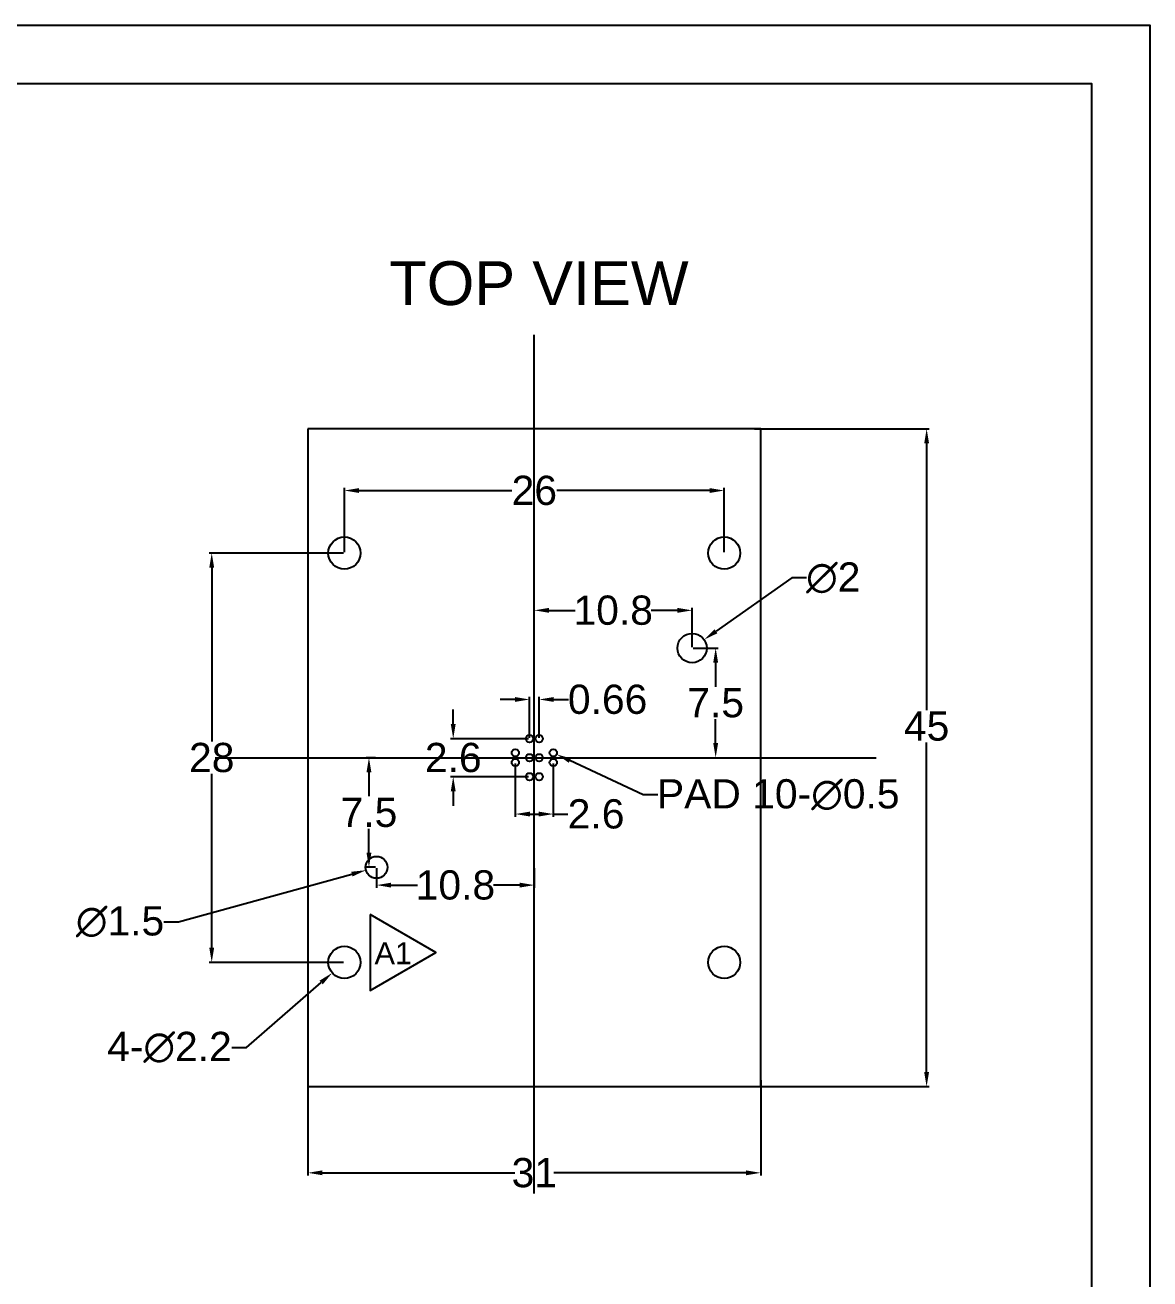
# Model space of a CAD drawing. Header units: inches. Extents: x 480 to 724, y 83 to 258.
# Drawn here: x 647.2 to 724.2, y 172 to 257.8 of the extents above; entities that cross this region are included whole.
import ezdxf

# ---------------------------------------------------------------- set-up
doc = ezdxf.new("R2010")
doc.units = ezdxf.units.IN
doc.header["$MEASUREMENT"] = 0
doc.layers.add('02___PRT_ALL_AXES', color=7, linetype='Continuous')
doc.styles.get("Standard").update_dxf_attribs({"font": 'arial.ttf'})
doc.dimstyles.get("Standard").update_dxf_attribs({"dimtxt": 2, "dimasz": 1, "dimexe": 0.18, "dimexo": 0.0625, "dimgap": 0.09, "dimtad": 0, "dimtih": 1, "dimtoh": 1, "dimdsep": 46, "dimtxsty": 'Standard', "dimcen": 0, "dimadec": 0, "dimazin": 0, "dimtfac": 1, "dimtofl": 0, "dimtmove": 0, "dimatfit": 3, "dimfxl": 1, "dimtolj": 1, "dimtzin": 0, "dimarcsym": 0})

# ---------------------------------------------------------------- blocks, each defined once
blk = doc.blocks.new('*D47')
at = {"color": 0, "lineweight": -2, "transparency": 16777216}
for p, q in [((697.166, 230.194), (709.136, 230.194)), ((708.956, 229.194), (708.956, 210.955)), ((708.956, 186.194), (708.956, 208.741)), ((697.166, 185.194), (709.136, 185.194))]:
    blk.add_line(p, q, dxfattribs=at)
at = {"color": 0, "transparency": 16777216}
for points in [[(708.789, 229.194), (709.122, 229.194), (708.956, 230.194)], [(708.789, 186.194), (709.122, 186.194), (708.956, 185.194)]]:
    blk.add_solid(points, dxfattribs=at)
at = {"layer": 'Defpoints', "color": 0, "transparency": 16777216}
for p in [(697.104, 230.194), (708.956, 230.194), (697.104, 185.194)]:
    blk.add_point(p, dxfattribs=at)
at = {"color": 0, "transparency": 16777216, "insert": (708.956, 209.848), "char_height": 2, "attachment_point": 5}
blk.add_mtext('\\A1;45', dxfattribs=at)
blk = doc.blocks.new('*D48')
at = {"color": 0, "lineweight": -2, "transparency": 16777216}
for p, q in [((666.604, 185.632), (666.604, 179.114)), ((697.604, 185.632), (697.604, 179.114)), ((667.604, 179.294), (680.775, 179.294)), ((696.604, 179.294), (683.433, 179.294))]:
    blk.add_line(p, q, dxfattribs=at)
at = {"color": 0, "transparency": 16777216}
for points in [[(667.604, 179.461), (667.604, 179.127), (666.604, 179.294)], [(696.604, 179.461), (696.604, 179.127), (697.604, 179.294)]]:
    blk.add_solid(points, dxfattribs=at)
at = {"layer": 'Defpoints', "color": 0, "transparency": 16777216}
for p in [(666.604, 185.694), (697.604, 185.694), (666.604, 179.294)]:
    blk.add_point(p, dxfattribs=at)
at = {"color": 0, "transparency": 16777216, "insert": (682.104, 179.294), "char_height": 2, "attachment_point": 5}
blk.add_mtext('\\A1;31', dxfattribs=at)
blk = doc.blocks.new('*D49')
at = {"color": 0, "lineweight": -2, "transparency": 16777216}
for p, q in [((669.041, 221.694), (659.843, 221.694)), ((660.023, 220.694), (660.023, 208.806)), ((660.023, 194.694), (660.023, 206.583)), ((669.041, 193.694), (659.843, 193.694))]:
    blk.add_line(p, q, dxfattribs=at)
at = {"color": 0, "transparency": 16777216}
for points in [[(659.856, 220.694), (660.189, 220.694), (660.023, 221.694)], [(659.856, 194.694), (660.189, 194.694), (660.023, 193.694)]]:
    blk.add_solid(points, dxfattribs=at)
at = {"layer": 'Defpoints', "color": 0, "transparency": 16777216}
for p in [(660.023, 221.694), (669.104, 221.694), (669.104, 193.694)]:
    blk.add_point(p, dxfattribs=at)
at = {"color": 0, "transparency": 16777216, "insert": (660.023, 207.694), "char_height": 2, "attachment_point": 5}
blk.add_mtext('\\A1;28', dxfattribs=at)
blk = doc.blocks.new('*D50')
at = {"color": 0, "lineweight": -2, "transparency": 16777216}
for p, q in [((669.104, 221.757), (669.104, 226.15)), ((670.104, 225.97), (680.565, 225.97)), ((694.104, 225.97), (683.643, 225.97)), ((695.104, 221.757), (695.104, 226.15))]:
    blk.add_line(p, q, dxfattribs=at)
at = {"color": 0, "transparency": 16777216}
for points in [[(670.104, 226.137), (670.104, 225.804), (669.104, 225.97)], [(694.104, 226.137), (694.104, 225.804), (695.104, 225.97)]]:
    blk.add_solid(points, dxfattribs=at)
at = {"layer": 'Defpoints', "color": 0, "transparency": 16777216}
for p in [(695.104, 225.97), (669.104, 221.694), (695.104, 221.694)]:
    blk.add_point(p, dxfattribs=at)
at = {"color": 0, "transparency": 16777216, "insert": (682.104, 225.97), "char_height": 2, "attachment_point": 5}
blk.add_mtext('\\A1;26', dxfattribs=at)
blk = doc.blocks.new('*D51')
at = {"color": 0, "lineweight": -2, "transparency": 16777216}
for p, q in [((692.966, 215.194), (694.696, 215.194)), ((694.516, 214.194), (694.516, 212.551)), ((694.516, 208.694), (694.516, 210.337)), ((692.966, 207.694), (694.696, 207.694))]:
    blk.add_line(p, q, dxfattribs=at)
at = {"color": 0, "transparency": 16777216}
for points in [[(694.349, 214.194), (694.683, 214.194), (694.516, 215.194)], [(694.349, 208.694), (694.683, 208.694), (694.516, 207.694)]]:
    blk.add_solid(points, dxfattribs=at)
at = {"layer": 'Defpoints', "color": 0, "transparency": 16777216}
for p in [(692.904, 215.194), (692.904, 207.694), (694.516, 207.694)]:
    blk.add_point(p, dxfattribs=at)
at = {"color": 0, "transparency": 16777216, "insert": (694.516, 211.444), "char_height": 2, "attachment_point": 5}
blk.add_mtext('\\A1;7.5', dxfattribs=at)
blk = doc.blocks.new('*D52')
at = {"color": 0, "lineweight": -2, "transparency": 16777216}
for p, q in [((682.104, 216.014), (682.104, 217.953)), ((692.904, 215.257), (692.904, 217.953)), ((683.104, 217.773), (684.908, 217.773)), ((691.904, 217.773), (690.099, 217.773))]:
    blk.add_line(p, q, dxfattribs=at)
at = {"color": 0, "transparency": 16777216}
for points in [[(683.104, 217.94), (683.104, 217.607), (682.104, 217.773)], [(691.904, 217.94), (691.904, 217.607), (692.904, 217.773)]]:
    blk.add_solid(points, dxfattribs=at)
at = {"layer": 'Defpoints', "color": 0, "transparency": 16777216}
for p in [(682.104, 217.773), (682.104, 215.952), (692.904, 215.194)]:
    blk.add_point(p, dxfattribs=at)
at = {"color": 0, "transparency": 16777216, "insert": (687.504, 217.773), "char_height": 2, "attachment_point": 5}
blk.add_mtext('\\A1;10.8', dxfattribs=at)
blk = doc.blocks.new('*D53')
at = {"color": 0, "lineweight": -2, "transparency": 16777216}
for p, q in [((671.241, 207.694), (670.605, 207.694)), ((670.785, 206.694), (670.785, 205.051)), ((670.785, 201.194), (670.785, 202.837)), ((671.241, 200.194), (670.605, 200.194))]:
    blk.add_line(p, q, dxfattribs=at)
at = {"color": 0, "transparency": 16777216}
for points in [[(670.618, 206.694), (670.951, 206.694), (670.785, 207.694)], [(670.618, 201.194), (670.951, 201.194), (670.785, 200.194)]]:
    blk.add_solid(points, dxfattribs=at)
at = {"layer": 'Defpoints', "color": 0, "transparency": 16777216}
for p in [(670.785, 207.694), (671.304, 207.694), (671.304, 200.194)]:
    blk.add_point(p, dxfattribs=at)
at = {"color": 0, "transparency": 16777216, "insert": (670.785, 203.944), "char_height": 2, "attachment_point": 5}
blk.add_mtext('\\A1;7.5', dxfattribs=at)
blk = doc.blocks.new('*D54')
at = {"color": 0, "lineweight": -2, "transparency": 16777216}
for p, q in [((671.304, 200.132), (671.304, 198.797)), ((682.104, 200.132), (682.104, 198.797)), ((672.304, 198.977), (674.108, 198.977)), ((681.104, 198.977), (679.299, 198.977))]:
    blk.add_line(p, q, dxfattribs=at)
at = {"color": 0, "transparency": 16777216}
for points in [[(672.304, 199.144), (672.304, 198.81), (671.304, 198.977)], [(681.104, 199.144), (681.104, 198.81), (682.104, 198.977)]]:
    blk.add_solid(points, dxfattribs=at)
at = {"layer": 'Defpoints', "color": 0, "transparency": 16777216}
for p in [(671.304, 200.194), (682.104, 200.194), (682.104, 198.977)]:
    blk.add_point(p, dxfattribs=at)
at = {"color": 0, "transparency": 16777216, "insert": (676.704, 198.977), "char_height": 2, "attachment_point": 5}
blk.add_mtext('\\A1;10.8', dxfattribs=at)
blk = doc.blocks.new('*D55')
at = {"color": 0, "lineweight": -2, "transparency": 16777216}
for p, q in [((657.752, 196.467), (669.617, 199.73)), ((656.752, 196.467), (657.752, 196.467))]:
    blk.add_line(p, q, dxfattribs=at)
at = {"color": 0, "transparency": 16777216}
blk.add_solid([(669.572, 199.891), (669.661, 199.57), (670.581, 199.996)], dxfattribs=at)
at = {"layer": 'Defpoints', "color": 0, "transparency": 16777216}
for p in [(670.581, 199.996), (672.027, 200.393)]:
    blk.add_point(p, dxfattribs=at)
at = {"color": 0, "transparency": 16777216, "insert": (653.746, 196.467), "char_height": 2, "attachment_point": 5}
blk.add_mtext('\\A1;∅1.5', dxfattribs=at)
blk = doc.blocks.new('*D56')
at = {"color": 0, "lineweight": -2, "transparency": 16777216}
for p, q in [((699.741, 219.99), (694.541, 216.343)), ((700.741, 219.99), (699.741, 219.99))]:
    blk.add_line(p, q, dxfattribs=at)
at = {"color": 0, "transparency": 16777216}
blk.add_solid([(694.446, 216.479), (694.637, 216.206), (693.723, 215.769)], dxfattribs=at)
at = {"layer": 'Defpoints', "color": 0, "transparency": 16777216}
for p in [(693.723, 215.769), (692.085, 214.62)]:
    blk.add_point(p, dxfattribs=at)
at = {"color": 0, "transparency": 16777216, "insert": (702.565, 219.99), "char_height": 2, "attachment_point": 5}
blk.add_mtext('\\A1;∅2', dxfattribs=at)
blk = doc.blocks.new('*D57')
at = {"color": 0, "lineweight": -2, "transparency": 16777216}
for p, q in [((662.399, 187.875), (667.518, 192.318)), ((661.399, 187.875), (662.399, 187.875))]:
    blk.add_line(p, q, dxfattribs=at)
at = {"color": 0, "transparency": 16777216}
blk.add_solid([(667.409, 192.444), (667.627, 192.192), (668.273, 192.973)], dxfattribs=at)
at = {"layer": 'Defpoints', "color": 0, "transparency": 16777216}
for p in [(669.935, 194.415), (668.273, 192.973)]:
    blk.add_point(p, dxfattribs=at)
at = {"color": 0, "transparency": 16777216, "insert": (657.13, 187.875), "char_height": 2, "attachment_point": 5}
blk.add_mtext('\\A1;4-∅2.2', dxfattribs=at)
blk = doc.blocks.new('*D168')
at = {"color": 0, "lineweight": -2, "transparency": 16777216}
for p, q in [((680.774, 211.677), (679.774, 211.677)), ((681.774, 209.057), (681.774, 211.857)), ((682.434, 209.057), (682.434, 211.857)), ((683.434, 211.677), (684.434, 211.677))]:
    blk.add_line(p, q, dxfattribs=at)
at = {"color": 0, "transparency": 16777216}
for points in [[(680.774, 211.844), (680.774, 211.51), (681.774, 211.677)], [(683.434, 211.844), (683.434, 211.51), (682.434, 211.677)]]:
    blk.add_solid(points, dxfattribs=at)
at = {"layer": 'Defpoints', "color": 0, "transparency": 16777216}
for p in [(682.434, 211.677), (681.774, 208.994), (682.434, 208.994)]:
    blk.add_point(p, dxfattribs=at)
at = {"color": 0, "transparency": 16777216, "insert": (687.121, 211.677), "char_height": 2, "attachment_point": 5}
blk.add_mtext('\\A1;0.66', dxfattribs=at)
blk = doc.blocks.new('*D169')
at = {"color": 0, "lineweight": -2, "transparency": 16777216}
for p, q in [((676.554, 209.994), (676.554, 210.994)), ((681.711, 208.994), (676.374, 208.994)), ((681.711, 206.394), (676.374, 206.394)), ((676.554, 205.394), (676.554, 204.394))]:
    blk.add_line(p, q, dxfattribs=at)
at = {"color": 0, "transparency": 16777216}
for points in [[(676.387, 209.994), (676.72, 209.994), (676.554, 208.994)], [(676.387, 205.394), (676.72, 205.394), (676.554, 206.394)]]:
    blk.add_solid(points, dxfattribs=at)
at = {"layer": 'Defpoints', "color": 0, "transparency": 16777216}
for p in [(676.554, 208.994), (681.774, 208.994), (681.774, 206.394)]:
    blk.add_point(p, dxfattribs=at)
at = {"color": 0, "transparency": 16777216, "insert": (676.554, 207.694), "char_height": 2, "attachment_point": 5}
blk.add_mtext('\\A1;2.6', dxfattribs=at)
blk = doc.blocks.new('*D170')
at = {"color": 0, "lineweight": -2, "transparency": 16777216}
for p, q in [((680.804, 207.302), (680.804, 203.658)), ((683.404, 207.302), (683.404, 203.658)), ((681.804, 203.838), (682.404, 203.838)), ((683.404, 203.838), (684.404, 203.838))]:
    blk.add_line(p, q, dxfattribs=at)
at = {"color": 0, "transparency": 16777216}
for points in [[(681.804, 204.004), (681.804, 203.671), (680.804, 203.838)], [(682.404, 204.004), (682.404, 203.671), (683.404, 203.838)]]:
    blk.add_solid(points, dxfattribs=at)
at = {"layer": 'Defpoints', "color": 0, "transparency": 16777216}
for p in [(680.804, 207.364), (683.404, 207.364), (683.404, 203.838)]:
    blk.add_point(p, dxfattribs=at)
at = {"color": 0, "transparency": 16777216, "insert": (686.331, 203.838), "char_height": 2, "attachment_point": 5}
blk.add_mtext('\\A1;2.6', dxfattribs=at)
blk = doc.blocks.new('*D171')
at = {"color": 0, "lineweight": -2, "transparency": 16777216}
for p, q in [((689.565, 205.157), (684.537, 207.497)), ((690.565, 205.157), (689.565, 205.157))]:
    blk.add_line(p, q, dxfattribs=at)
at = {"color": 0, "transparency": 16777216}
blk.add_solid([(684.608, 207.648), (684.467, 207.346), (683.631, 207.919)], dxfattribs=at)
at = {"layer": 'Defpoints', "color": 0, "transparency": 16777216}
for p in [(683.177, 208.13), (683.631, 207.919)]:
    blk.add_point(p, dxfattribs=at)
at = {"color": 0, "transparency": 16777216, "insert": (698.799, 205.157), "char_height": 2, "attachment_point": 5}
blk.add_mtext('\\A1;PAD 10-∅0.5', dxfattribs=at)

msp = doc.modelspace()

# ---------------------------------------------------------------- linework, layer by layer
at = {"color": 1, "linetype": 'Continuous'}
for p, q in [((682.104, 177.891), (682.104, 236.623)), ((660.269, 207.694), (705.499, 207.694))]:
    msp.add_line(p, q, dxfattribs=at)
at = {"color": 7, "linetype": 'Continuous'}
for p, q in [((666.604, 230.194), (666.604, 185.194)), ((697.604, 230.194), (666.604, 230.194)), ((697.604, 185.194), (697.604, 230.194)), ((666.604, 185.194), (697.604, 185.194))]:
    msp.add_line(p, q, dxfattribs=at)
for points in [[(724.241, 83.387), (480.45, 83.387), (480.45, 257.813), (724.241, 257.813)], [(720.241, 87.387), (484.45, 87.387), (484.45, 253.813), (720.241, 253.813)]]:
    msp.add_lwpolyline(points, close=True)
at = {"color": 1}
msp.add_lwpolyline([(670.866, 196.959), (670.866, 191.762), (675.366, 194.361)], close=True, dxfattribs=at)
for centre in [(681.774, 208.994), (682.434, 208.994), (680.804, 208.024), (680.804, 207.364), (681.774, 207.694), (682.434, 207.694), (683.404, 208.024), (683.404, 207.364), (681.774, 206.394), (682.434, 206.394)]:
    msp.add_circle(centre, 0.25)
at = {"layer": '02___PRT_ALL_AXES', "color": 7, "linetype": 'Continuous'}
for centre, radius in [((669.104, 221.694), 1.1), ((695.104, 221.694), 1.1), ((692.904, 215.194), 1), ((671.304, 200.194), 0.75), ((669.104, 193.694), 1.1), ((695.104, 193.694), 1.1)]:
    msp.add_circle(centre, radius, dxfattribs=at)

# ---------------------------------------------------------------- texts
at = {"insert": (672.181, 241.66), "char_height": 3, "width": 23.83279, "attachment_point": 1}
msp.add_mtext('TOP VIEW', dxfattribs=at)
at = {"color": 1, "insert": (671.168, 195.068), "char_height": 1.5, "attachment_point": 1}
msp.add_mtext_dynamic_manual_height_columns('A1', width=2.25, gutter_width=1, heights=[0], dxfattribs=at)

# ---------------------------------------------------------------- dimensions: what is measured, and where the dimension line sits
at = {"color": 3}
dim = msp.add_linear_dim(base=(708.956, 230.194), p1=(697.104, 185.194), p2=(697.104, 230.194), angle=90, dimstyle='Standard', dxfattribs=at)
dim.commit()
dim.dimension.update_dxf_attribs({"geometry": '*D47', "text_midpoint": (708.956, 209.848), "dimtype": 160})
for base, p1, p2, picture, middle in [((695.104, 225.97), (669.104, 221.694), (695.104, 221.694), '*D50', (682.104, 225.97)), ((682.104, 217.773), (692.904, 215.194), (682.104, 215.952), '*D52', (687.504, 217.773)), ((682.434, 211.677), (681.774, 208.994), (682.434, 208.994), '*D168', (687.121, 211.677)), ((683.404, 203.838), (680.804, 207.364), (683.404, 207.364), '*D170', (686.331, 203.838)), ((682.104, 198.977), (671.304, 200.194), (682.104, 200.194), '*D54', (676.704, 198.977)), ((666.604, 179.294), (697.604, 185.694), (666.604, 185.694), '*D48', (682.104, 179.294))]:
    dim = msp.add_linear_dim(base=base, p1=p1, p2=p2, dimstyle='Standard', dxfattribs=at)
    dim.commit()
    dim.dimension.update_dxf_attribs({"geometry": picture, "text_midpoint": middle})
for base, p1, p2, picture, middle in [((660.023, 221.694), (669.104, 193.694), (669.104, 221.694), '*D49', (660.023, 207.694)), ((694.516, 207.694), (692.904, 215.194), (692.904, 207.694), '*D51', (694.516, 211.444)), ((676.554, 208.994), (681.774, 206.394), (681.774, 208.994), '*D169', (676.554, 207.694)), ((670.785, 207.694), (671.304, 200.194), (671.304, 207.694), '*D53', (670.785, 203.944))]:
    dim = msp.add_linear_dim(base=base, p1=p1, p2=p2, angle=90, dimstyle='Standard', dxfattribs=at)
    dim.commit()
    dim.dimension.update_dxf_attribs({"geometry": picture, "text_midpoint": middle})
for p1, p2, picture, middle in [((692.085, 214.62), (693.723, 215.769), '*D56', (702.565, 219.99)), ((672.027, 200.393), (670.581, 199.996), '*D55', (653.746, 196.467))]:
    dim = msp.add_diameter_dim_2p(p1=p1, p2=p2, dimstyle='Standard', dxfattribs=at)
    dim.commit()
    dim.dimension.update_dxf_attribs({"geometry": picture, "text_midpoint": middle, "dimtype": 163})
for p1, p2, text, picture, middle in [((683.177, 208.13), (683.631, 207.919), 'PAD 10-<>', '*D171', (698.799, 205.157)), ((669.935, 194.415), (668.273, 192.973), '4-<>', '*D57', (657.13, 187.875))]:
    dim = msp.add_diameter_dim_2p(p1=p1, p2=p2, text=text, dimstyle='Standard', dxfattribs=at)
    dim.commit()
    dim.dimension.update_dxf_attribs({"geometry": picture, "text_midpoint": middle, "dimtype": 163})

doc.saveas('drawing.dxf')
